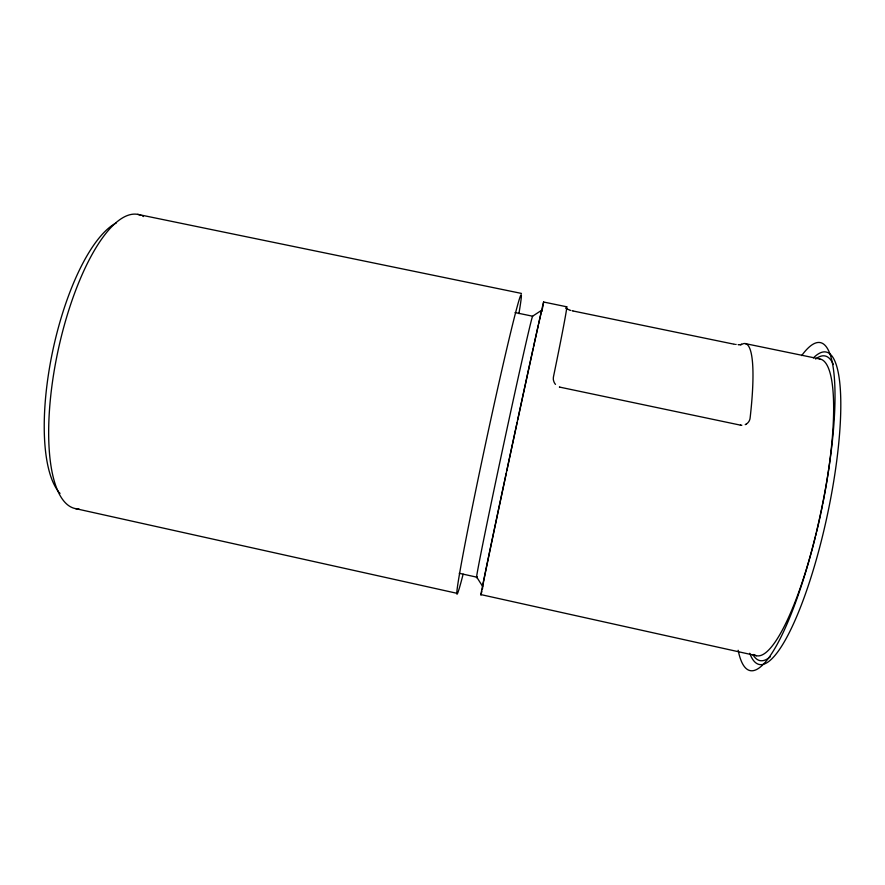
<?xml version="1.0" encoding="UTF-8"?>
<svg xmlns="http://www.w3.org/2000/svg" width="885" height="885" viewBox="0 0 885 885"><rect width="100%" height="100%" fill="white"/><g stroke="black" fill="none" stroke-linecap="round" stroke-linejoin="round"><path stroke-width="1.33" d="M566.135 308.024L566.168 307.925A149.797 2.047 -77.9 0 1 553.645 375.948L553.501 376.667A11.87 10.034 19.9 0 0 553.424 377.11L553.402 377.253A11.649 9.835 21.5 0 0 553.335 378.404A11.925 10.111 19.4 0 0 553.335 378.747A11.737 9.967 18.3 0 0 553.335 379.51A11.527 9.768 19.7 0 0 553.656 380.86L553.7 381.048A10.31 8.817 16.9 0 0 555.094 383.891L555.492 384.367M541.897 310.104L532.593 316.199L515.059 312.571M746.221 424.114L746.276 424.081A10.631 8.894 20.2 0 0 748.522 421.99L748.644 421.835A11.737 9.801 20.1 0 0 749.13 421.072A11.925 9.945 19.3 0 0 749.329 420.674A12.102 10.078 18.7 0 0 749.617 419.977A12.213 10.155 18 0 0 749.728 419.7L749.739 419.656A11.981 9.956 16.4 0 0 750.026 418.539L750.06 418.384A12.224 10.144 18.2 0 0 750.104 417.941L750.203 417.2A151.158 23.784 -77.9 0 0 742.061 344.21L741.929 344.287A10.897 1.327 7.6 0 1 741.763 344.387A10.885 1.25 5.7 0 1 741.542 344.287M745.214 424.645L745.69 424.413A9.005 7.655 23.8 0 0 746.243 424.136M741.409 344.453L741.232 344.486A10.465 1.206 6.2 0 0 741.486 344.342M734.793 344.287L734.185 344.188A6.66 1.206 10 0 1 733.765 344.121L733.632 344.099M732.891 343.966L573.226 311.011M137.673 214.358L521.442 293.422M756.432 655.719L480.998 594.609A149.609 0.73 -77.9 0 1 511.641 447.921A149.609 0.73 -77.9 0 1 543.611 302.017L566.665 306.774M745.159 343.579L819.831 358.978M740.435 425.143L560.194 387.221A7.135 6.217 13.3 0 1 559.774 387.066M459.238 573.292L476.761 577.164L482.723 586.534A141.346 0.697 -77.9 0 0 482.767 586.467M75.435 508.587L457.235 593.37M572.186 310.779L572.506 310.856A6.405 1.195 11.5 0 0 572.816 310.945M569.243 309.905L568.989 309.816A7.733 1.228 12.7 0 1 568.679 309.628A9.104 1.35 13.4 0 1 567.252 309.02M60.025 493.387A142.607 48.111 -77.9 0 1 59.339 492.602M58.653 491.783A142.607 48.111 -77.9 0 1 52.967 349.763A142.607 48.111 -77.9 0 1 116.366 222.887M819.256 358.901A151.722 32.988 -77.9 0 1 822.773 503.797M822.574 504.771A151.722 32.988 -77.9 0 1 820.97 512.57M820.771 513.543A151.722 32.988 -77.9 0 1 819.289 520.347M819.067 521.32A151.722 32.988 -77.9 0 1 816.589 531.94M816.357 532.903A151.722 32.988 -77.9 0 1 815.649 535.768M815.417 536.719A151.722 32.988 -77.9 0 1 753.755 654.491M815.627 359.033A155.749 34.382 -77.9 0 1 833.416 364.543M770.381 656.714A155.749 34.382 -77.9 0 1 753.013 654.8M801.666 355.604A167.719 35.997 -77.9 0 1 820.207 515.369A167.719 35.997 -77.9 0 1 738.156 650.276M813.415 357.894A159.765 35.278 -77.9 0 1 826.977 516.785A159.765 35.278 -77.9 0 1 749.728 653.263M78.931 508.919A150.373 49.87 -77.9 0 1 57.735 352.119A150.373 49.87 -77.9 0 1 141.036 215.343M142.651 216.095A150.373 49.87 -77.9 0 1 143.436 216.537M477.015 576.611A133.436 1.471 -77.9 0 1 502.547 449.569A133.436 1.471 -77.9 0 1 532.648 316.354M538.655 323.788A141.346 0.697 -77.9 0 1 541.753 311.144M482.723 586.534A141.346 0.697 -77.9 0 1 482.756 586.147M482.878 585.394A141.346 0.697 -77.9 0 1 483.63 581.456M483.763 580.759A141.346 0.697 -77.9 0 1 506.253 473.398M506.817 470.743A141.346 0.697 -77.9 0 1 517.15 422.455M517.725 419.822A141.346 0.697 -77.9 0 1 533.135 348.745M533.522 346.953A141.346 0.697 -77.9 0 1 538.401 324.917M463.143 574.133A153.382 3.595 -77.9 0 1 485.854 442.411A153.382 3.595 -77.9 0 1 518.909 313.622M543.622 302.017A149.609 0.73 -77.9 0 1 543.147 304.882M542.947 305.956A149.609 0.73 -77.9 0 1 542.428 308.588M542.129 310.126A149.609 0.73 -77.9 0 1 541.963 310.967M482.734 587.529A149.609 0.73 -77.9 0 1 482.248 589.642M481.838 591.39A149.609 0.73 -77.9 0 1 480.998 594.609M740.557 344.608A10.233 1.394 8.5 0 1 740.291 344.63M740.568 344.696A9.768 1.427 8.9 0 1 739.086 344.752M559.74 387.176A7.168 6.317 13.2 0 1 559.375 387.066M740.8 425.309A7.334 6.383 25.1 0 1 740.424 425.242M741.851 425.231A7.401 6.272 23.8 0 1 740.856 425.143M566.223 308.135A10.421 1.383 16.5 0 0 566.411 308.345A10.576 1.394 16 0 0 566.555 308.467M566.865 308.832A10.255 1.416 14.6 0 1 566.444 308.533A10.509 1.46 14.4 0 1 566.223 308.389M566.909 308.965A9.514 1.405 13.5 0 1 566.654 308.799M736.132 344.398A7.556 1.206 9.5 0 1 735.811 344.365M570.703 310.414A7.025 1.383 11.3 0 1 569.94 310.181M738.732 344.685A8.673 1.361 9.4 0 1 738.145 344.674M741.364 344.597A10.631 1.35 7.8 0 1 740.889 344.674M741.033 344.475A10.852 1.206 5.8 0 1 740.811 344.497"/></g></svg>
